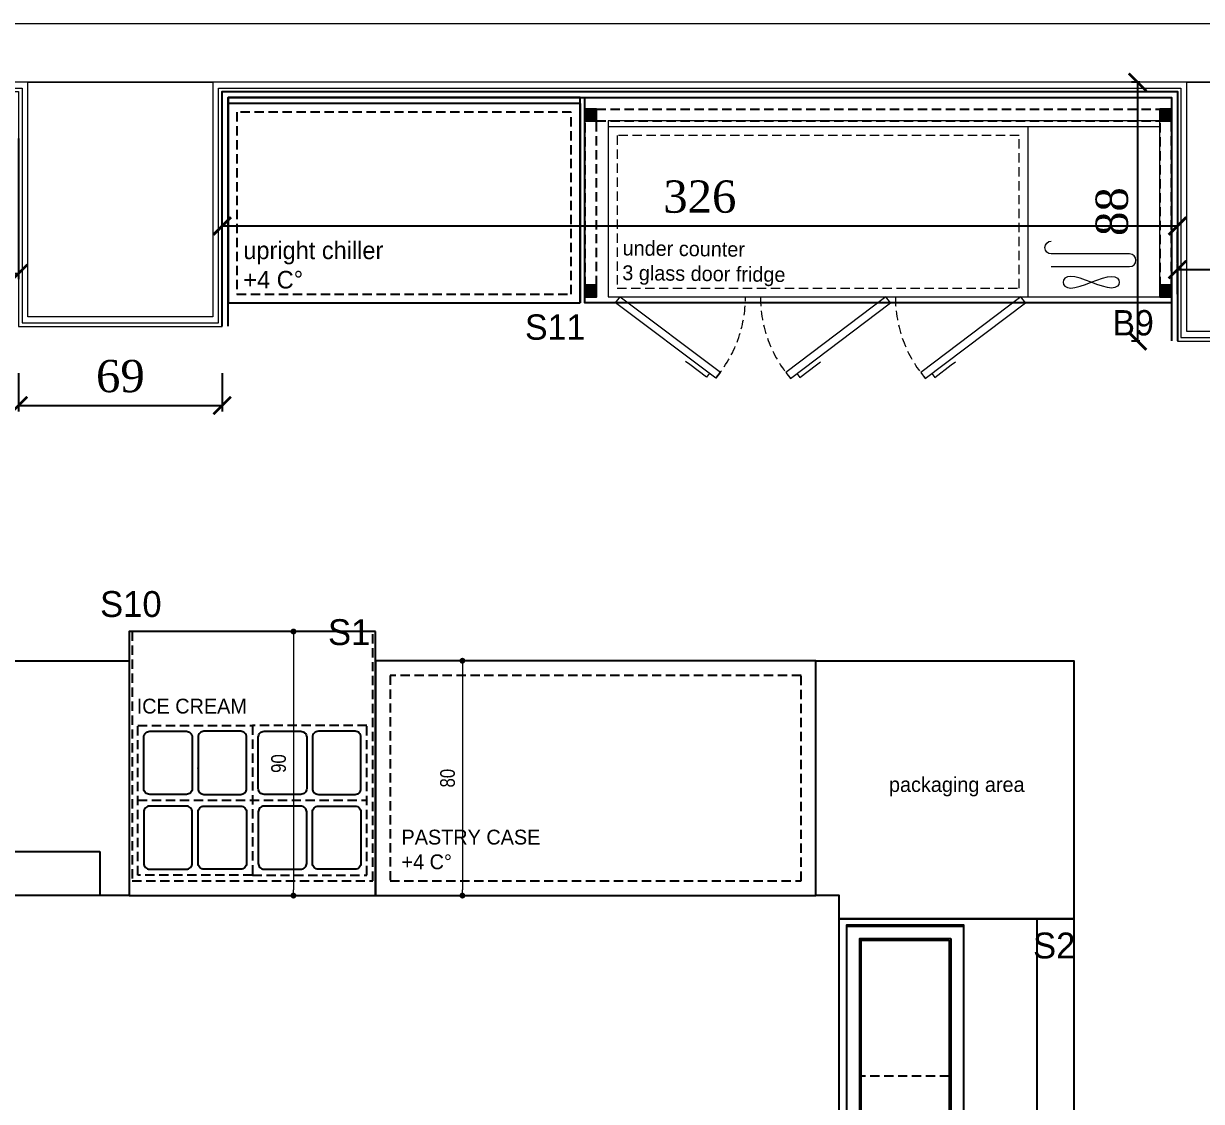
# Model space of a CAD drawing. Header units: millimetres. Extents: x 106699 to 122058, y 158555 to 162844.
# Drawn here: x 112787.2 to 113188.7, y 162237 to 162604.4 of the extents above; entities that cross this region are included whole.
import ezdxf
from ezdxf.enums import TextEntityAlignment as Align

# ---------------------------------------------------------------- set-up
doc = ezdxf.new("R2010")
doc.units = ezdxf.units.MM
doc.linetypes.add('$0$4+1 daire_(K) TİP A - C BLOK$0$4+1 (K) 1$0$3+1 daire1$0$131121 243C_L00F00(plan)$0$HIDDEN2', pattern=[4.7625, 3.175, -1.5875])
doc.linetypes.add('1+1 TİP C$0$1+1 TİP C$0$A BLOK 2+1 TİP A$0$A BLOK 2+1 TİP A$0$A Blok TİP-6 (2+1)$0$HIDDEN', pattern=[9.525, 6.35, -3.175])
for name, color, linetype, lineweight in [('300_Z4_STR_F03$0$AUDIT_D_220920114151-103', 251, 'Continuous', 5), ('AIT - Kitchen Equipment', 4, 'Continuous', 5), ('no3_ahşap gorunus on kalın', 36, 'Continuous', 15), ('no3_kutu profil gorunus', 8, 'Continuous', 0)]:
    doc.layers.add(name, color=color, linetype=linetype, lineweight=lineweight)
doc.layers.add('S2000-002 Çizgi', color=7, linetype='Continuous')
doc.styles.add('BE', font='ARIALN.TTF')
doc.styles.add('ROMANSTW', font='georgia.ttf')
doc.styles.add('SKTÜRK', font='GOTHIC.TTF', dxfattribs={"height": 11})
doc.styles.get("Standard").update_dxf_attribs({"font": 'arial.ttf'})
doc.styles.add('TAKSİM', font='GOTHIC.TTF', dxfattribs={"height": 20})
doc.dimstyles.new('Copy of BE-50', dxfattribs={"dimscale": 100, "dimtxt": 0.05, "dimasz": 0.02, "dimexe": 0.025, "dimexo": 0, "dimgap": 0.025, "dimtad": 1, "dimdec": 1, "dimrnd": 0.5, "dimdsep": 46, "dimtxsty": 'BE', "dimblk": 'DOT', "dimcen": 0.5, "dimdle": 0.025, "dimse1": 1, "dimse2": 1, "dimclrd": 256, "dimclre": 256, "dimclrt": 256, "dimadec": 0, "dimazin": 2, "dimtm": 1e-09, "dimtfac": 1, "dimtdec": 1, "dimtix": 1, "dimtmove": 2, "dimatfit": 0, "dimldrblk": 'DOT', "dimfxl": 0.5, "dimfxlon": 1, "dimtolj": 1, "dimlwd": 9, "dimlwe": 0, "dimarcsym": 0})
doc.dimstyles.new('M1', dxfattribs={"dimtxt": 11, "dimasz": 6, "dimexe": 2, "dimexo": 16, "dimgap": 3, "dimtad": 1, "dimdec": 0, "dimzin": 12, "dimdsep": 46, "dimtxsty": 'ROMANSTW', "dimblk": 'ARCHTICK', "dimcen": 0.09, "dimclrd": 251, "dimclre": 251, "dimclrt": 1, "dimadec": 0, "dimazin": 0, "dimtfac": 1, "dimtdec": 0, "dimtix": 1, "dimtmove": 0, "dimatfit": 3, "dimldrblk": 'ARCHTICK', "dimfxl": 1, "dimtolj": 1, "dimtzin": 0, "dimarcsym": 0})

# ---------------------------------------------------------------- blocks, each defined once
blk = doc.blocks.new('_ArchTick')
at = {"color": 0, "linetype": 'ByBlock', "const_width": 0.15}
blk.add_lwpolyline([(-0.5, -0.5), (0.5, 0.5)], dxfattribs=at)
blk = doc.blocks.new('*D447')
at = {"layer": 'Defpoints', "color": 0, "transparency": 16777216}
for p in [(1335.55, 1348.34), (1661.15, 1345.84), (1661.15, 1342.54)]:
    blk.add_point(p, dxfattribs=at)
at = {"layer": 'S2000-002 Çizgi', "color": 251, "lineweight": -2, "transparency": 16777216}
for p, q in [((1335.55, 1342.54), (1661.15, 1342.54)), ((1335.55, 1332.34), (1335.55, 1340.54)), ((1661.15, 1329.84), (1661.15, 1340.54))]:
    blk.add_line(p, q, dxfattribs=at)
at = {"layer": 'S2000-002 Çizgi', "color": 251, "lineweight": -2, "transparency": 16777216, "xscale": 6, "yscale": 6, "zscale": 6, "rotation": 180}
blk.add_blockref('_ArchTick', (1335.55, 1342.54), dxfattribs=at)
at = {"layer": 'S2000-002 Çizgi', "color": 251, "lineweight": -2, "transparency": 16777216, "xscale": 6, "yscale": 6, "zscale": 6}
blk.add_blockref('_ArchTick', (1661.15, 1342.54), dxfattribs=at)
at = {"layer": 'S2000-002 Çizgi', "color": 1, "true_color": 0xff0000, "transparency": 16777216, "insert": (1498.35, 1352.49), "char_height": 11, "attachment_point": 5, "style": 'ROMANSTW'}
blk.add_mtext('\\A1;326', dxfattribs=at)
blk = doc.blocks.new('*D448')
at = {"layer": 'Defpoints', "color": 0, "transparency": 16777216}
for p in [(1266.15, 1308.34), (1335.55, 1308.34), (1335.55, 1281.35)]:
    blk.add_point(p, dxfattribs=at)
at = {"layer": 'S2000-002 Çizgi', "color": 251, "lineweight": -2, "transparency": 16777216}
for p, q in [((1266.15, 1292.34), (1266.15, 1279.35)), ((1335.55, 1292.34), (1335.55, 1279.35)), ((1266.15, 1281.35), (1335.55, 1281.35))]:
    blk.add_line(p, q, dxfattribs=at)
at = {"layer": 'S2000-002 Çizgi', "color": 251, "lineweight": -2, "transparency": 16777216, "xscale": 6, "yscale": 6, "zscale": 6, "rotation": 180}
blk.add_blockref('_ArchTick', (1266.15, 1281.35), dxfattribs=at)
at = {"layer": 'S2000-002 Çizgi', "color": 251, "lineweight": -2, "transparency": 16777216, "xscale": 6, "yscale": 6, "zscale": 6}
blk.add_blockref('_ArchTick', (1335.55, 1281.35), dxfattribs=at)
at = {"layer": 'S2000-002 Çizgi', "color": 1, "true_color": 0xff0000, "transparency": 16777216, "insert": (1300.85, 1291.32), "char_height": 11, "attachment_point": 5, "style": 'ROMANSTW'}
blk.add_mtext('\\A1;69', dxfattribs=at)
blk = doc.blocks.new('*D450')
at = {"layer": 'Defpoints', "color": 0, "transparency": 16777216}
for p in [(1758.55, 1327.7), (1661.15, 1303.34), (1758.55, 1303.34)]:
    blk.add_point(p, dxfattribs=at)
at = {"layer": 'S2000-002 Çizgi', "color": 251, "lineweight": -2, "transparency": 16777216}
for p, q in [((1661.15, 1319.34), (1661.15, 1329.7)), ((1758.55, 1319.34), (1758.55, 1329.7)), ((1661.15, 1327.7), (1758.55, 1327.7))]:
    blk.add_line(p, q, dxfattribs=at)
at = {"layer": 'S2000-002 Çizgi', "color": 251, "lineweight": -2, "transparency": 16777216, "xscale": 6, "yscale": 6, "zscale": 6, "rotation": 180}
blk.add_blockref('_ArchTick', (1661.15, 1327.7), dxfattribs=at)
at = {"layer": 'S2000-002 Çizgi', "color": 251, "lineweight": -2, "transparency": 16777216, "xscale": 6, "yscale": 6, "zscale": 6}
blk.add_blockref('_ArchTick', (1758.55, 1327.7), dxfattribs=at)
at = {"layer": 'S2000-002 Çizgi', "color": 1, "true_color": 0xff0000, "transparency": 16777216, "insert": (1709.85, 1337.62), "char_height": 11, "attachment_point": 5, "style": 'ROMANSTW'}
blk.add_mtext('\\A1;97', dxfattribs=at)
blk = doc.blocks.new('*D457')
at = {"layer": 'Defpoints', "color": 0, "transparency": 16777216}
for p in [(954.56, 1388.34), (1266.15, 1388.34), (1266.15, 1326.38)]:
    blk.add_point(p, dxfattribs=at)
at = {"layer": 'S2000-002 Çizgi', "color": 251, "lineweight": -2, "transparency": 16777216}
for p, q in [((954.56, 1372.34), (954.56, 1324.38)), ((1266.15, 1372.34), (1266.15, 1324.38)), ((954.56, 1326.38), (1266.15, 1326.38))]:
    blk.add_line(p, q, dxfattribs=at)
at = {"layer": 'S2000-002 Çizgi', "color": 251, "lineweight": -2, "transparency": 16777216, "xscale": 6, "yscale": 6, "zscale": 6, "rotation": 180}
blk.add_blockref('_ArchTick', (954.56, 1326.38), dxfattribs=at)
at = {"layer": 'S2000-002 Çizgi', "color": 251, "lineweight": -2, "transparency": 16777216, "xscale": 6, "yscale": 6, "zscale": 6}
blk.add_blockref('_ArchTick', (1266.15, 1326.38), dxfattribs=at)
at = {"layer": 'S2000-002 Çizgi', "color": 1, "true_color": 0xff0000, "transparency": 16777216, "insert": (1110.36, 1336.27), "char_height": 11, "attachment_point": 5, "style": 'ROMANSTW'}
blk.add_mtext('\\A1;312', dxfattribs=at)
blk = doc.blocks.new('*D459')
at = {"layer": 'Defpoints', "color": 0, "transparency": 16777216}
for p in [(1664.35, 1391.54), (1647.53, 1303.34), (1664.35, 1303.34)]:
    blk.add_point(p, dxfattribs=at)
at = {"layer": 'S2000-002 Çizgi', "color": 251, "lineweight": -2, "transparency": 16777216}
for p, q in [((1648.35, 1391.54), (1645.53, 1391.54)), ((1647.53, 1391.54), (1647.53, 1303.34)), ((1648.35, 1303.34), (1645.53, 1303.34))]:
    blk.add_line(p, q, dxfattribs=at)
at = {"layer": 'S2000-002 Çizgi', "color": 251, "lineweight": -2, "transparency": 16777216, "xscale": 6, "yscale": 6, "zscale": 6}
for p, rotation in [((1647.53, 1391.54), 90), ((1647.53, 1303.34), 270)]:
    blk.add_blockref('_ArchTick', p, dxfattribs=dict(at, rotation=rotation))
at = {"layer": 'S2000-002 Çizgi', "color": 1, "true_color": 0xff0000, "transparency": 16777216, "insert": (1638.84, 1347.44), "char_height": 11, "attachment_point": 5, "rotation": 90, "style": 'ROMANSTW'}
blk.add_mtext('\\A1;88', dxfattribs=at)
blk = doc.blocks.new('A$Cf6a8feb6')
at = {"color": 4}
blk.add_line((80.16, 0), (80.16, 120), dxfattribs=at)
blk.add_lwpolyline([(12.16, 0), (82.16, 0), (82.16, 120), (12.16, 120)], close=True, dxfattribs=at)
at = {"color": 4, "linetype": '$0$4+1 daire_(K) TİP A - C BLOK$0$4+1 (K) 1$0$3+1 daire1$0$131121 243C_L00F00(plan)$0$HIDDEN2'}
blk.add_lwpolyline([(77.16, 3), (77.16, 117), (15.16, 117), (15.16, 3)], close=True, dxfattribs=at)
at = {"color": 4}
blk.add_lwpolyline([(80.16, 0), (12.16, 0)], dxfattribs=at)
at = {"style": 'TAKSİM'}
blk.add_text('S11', height=8.64, rotation=270, dxfattribs=at).set_placement((-0.41, 8.52), align=Align.CENTER)
at = {"color": 4, "insert": (33.06, 114.79, -0.01), "char_height": 6, "width": 73.7648, "attachment_point": 1, "rotation": 270}
blk.add_mtext('{\\fManrope Light|b0|i0|c162|p2;upright chiller^J\\fManrope Light|b0|i0|c0|p2;+4 C°}', dxfattribs=at)
blk = doc.blocks.new('1 - POINT OF SALE - PLAN VIEW')
at = {"layer": 'AIT - Kitchen Equipment', "color": 8}
for p, q in [((107, 389), (259.4, 389)), ((107, 147.7), (107, 389)), ((259.4, 389), (259.4, 147.7)), ((285.4, 382.6), (285.4, 185.5)), ((621.9, 389), (291.7, 389)), ((596.5, 363.6), (317.1, 363.6)), ((628.3, 185.5), (628.3, 382.6)), ((310.8, 357.2), (310.8, 223.6)), ((426.8, 333.1), (497.9, 333.1)), ((443.3, 352.4), (443.3, 219.8)), ((481.4, 352.4), (481.4, 219.8)), ((602.9, 223.6), (602.9, 357.2)), ((426.8, 305.7), (497.9, 305.7)), ((317.1, 217.2), (596.5, 217.2)), ((285.4, 185.5), (285.4, 159.6)), ((621.9, 191.8), (291.7, 191.8)), ((628.3, 159.6), (628.3, 185.5)), ((259.4, 147.7), (107, 147.7)), ((291.7, 153.3), (621.9, 153.3)), ((355.2, 153.3), (348.7, 78.9)), ((564.9, 78.9), (558.4, 153.3)), ((564.9, 79), (348.7, 79)), ((361.4, 65.1), (552.3, 65.1))]:
    blk.add_line(p, q, dxfattribs=at)
blk.add_circle((462.3, 319.4), 38.1, dxfattribs=at)
for centre, radius, start, end in [((291.7, 382.6), 6.35, 90, 180), ((317.1, 357.2), 6.35, 90, 180), ((596.5, 357.2), 6.35, 0, 90), ((621.9, 382.6), 6.35, 360, 90), ((317.1, 223.6), 6.35, 180, 270), ((596.5, 223.6), 6.35, 270, 360), ((291.7, 185.5), 6.35, 90, 180), ((621.9, 185.5), 6.35, 0, 90), ((291.7, 159.6), 6.35, 180, 270), ((621.9, 159.6), 6.35, 270, 0), ((361.4, 77.8), 12.7, 175, 270), ((552.3, 77.8), 12.7, 270, 5)]:
    blk.add_arc(centre, radius, start, end, dxfattribs=at)
blk = doc.blocks.new('A$C5b66a317')
at = {"color": 4}
blk.add_line((65, 110), (80, 110), dxfattribs=at)
for points in [[(0, 0), (0, 120), (80, 120), (80, 0)], [(65, 10), (65, 110)], [(65, 10), (80, 10)], [(0, 0), (80, 0)]]:
    blk.add_lwpolyline(points, dxfattribs=at)
at = {"layer": 'S2000-002 Çizgi', "color": 8, "true_color": 0x7a7a7a, "xscale": 0.1000002334292748, "yscale": 0.1000002334292748, "zscale": 0.1000002334292748, "rotation": 89.94642514503302}
blk.add_blockref('1 - POINT OF SALE - PLAN VIEW', (56.28, 5.68), dxfattribs=at)
at = {"layer": 'S2000-002 Çizgi', "color": 8, "true_color": 0x7a7a7a, "insert": (70.52, 37.86, 0), "char_height": 4, "width": 105.5846, "attachment_point": 1, "rotation": 90.009}
blk.add_mtext('{\\fManrope Light|b0|i0|c0|p2;mini \\fManrope Light|b0|i0|c162|p2;product shelf}', dxfattribs=at)
blk = doc.blocks.new('ıcecreammm')
at = {"color": 4}
blk.add_lwpolyline([(113109.2, 168600.73), (113025.2, 168600.73), (113025.2, 168510.73), (113109.2, 168510.73)], close=True, dxfattribs=at)
at = {"color": 4, "linetype": '$0$4+1 daire_(K) TİP A - C BLOK$0$4+1 (K) 1$0$3+1 daire1$0$131121 243C_L00F00(plan)$0$HIDDEN2'}
blk.add_lwpolyline([(113108.2, 168600.73), (113026.2, 168600.73), (113026.2, 168515.73), (113108.2, 168515.73)], close=True, dxfattribs=at)
at = {"layer": 'S2000-002 Çizgi', "color": 8, "linetype": '$0$4+1 daire_(K) TİP A - C BLOK$0$4+1 (K) 1$0$3+1 daire1$0$131121 243C_L00F00(plan)$0$HIDDEN2', "true_color": 0x7a7a7a}
blk.add_line((113028.2, 168543.22), (113106.2, 168543.22), dxfattribs=at)
for points in [[(113028.2, 168568.72), (113067.2, 168568.72), (113067.2, 168517.72), (113028.2, 168517.72)], [(113106.2, 168568.72), (113067.2, 168568.72), (113067.2, 168517.72), (113106.2, 168517.72)]]:
    blk.add_lwpolyline(points, close=True, dxfattribs=at)
at = {"layer": 'S2000-002 Çizgi', "color": 8, "true_color": 0x7a7a7a}
for points in [[(113044.7, 168545.22), (113032.2, 168545.22, -0.414214), (113030.2, 168547.22), (113030.2, 168564.72, -0.414214), (113032.2, 168566.72), (113044.7, 168566.72, -0.414214), (113046.7, 168564.72), (113046.7, 168547.22, -0.414214)], [(113050.7, 168545.22), (113063.2, 168545.22, 0.414214), (113065.2, 168547.22), (113065.2, 168564.72, 0.414214), (113063.2, 168566.72), (113050.7, 168566.72, 0.414214), (113048.7, 168564.72), (113048.7, 168547.22, 0.414214)], [(113083.7, 168545.22), (113071.2, 168545.22, -0.414214), (113069.2, 168547.22), (113069.2, 168564.72, -0.414214), (113071.2, 168566.72), (113083.7, 168566.72, -0.414214), (113085.7, 168564.72), (113085.7, 168547.22, -0.414214)], [(113089.7, 168545.22), (113102.2, 168545.22, 0.414214), (113104.2, 168547.22), (113104.2, 168564.72, 0.414214), (113102.2, 168566.72), (113089.7, 168566.72, 0.414214), (113087.7, 168564.72), (113087.7, 168547.22, 0.414214)], [(113044.7, 168541.22), (113032.2, 168541.22, 0.414214), (113030.2, 168539.22), (113030.2, 168521.72, 0.414214), (113032.2, 168519.72), (113044.7, 168519.72, 0.414214), (113046.7, 168521.72), (113046.7, 168539.22, 0.414214)], [(113050.7, 168541.22), (113063.2, 168541.22, -0.414214), (113065.2, 168539.22), (113065.2, 168521.72, -0.414214), (113063.2, 168519.72), (113050.7, 168519.72, -0.414214), (113048.7, 168521.72), (113048.7, 168539.22, -0.414214)], [(113083.7, 168541.22), (113071.2, 168541.22, 0.414214), (113069.2, 168539.22), (113069.2, 168521.72, 0.414214), (113071.2, 168519.72), (113083.7, 168519.72, 0.414214), (113085.7, 168521.72), (113085.7, 168539.22, 0.414214)], [(113089.7, 168541.22), (113102.2, 168541.22, -0.414214), (113104.2, 168539.22), (113104.2, 168521.72, -0.414214), (113102.2, 168519.72), (113089.7, 168519.72, -0.414214), (113087.7, 168521.72), (113087.7, 168539.22, -0.414214)]]:
    blk.add_lwpolyline(points, format="xyb", close=True, dxfattribs=at)
blk.add_point((113048.7, 168554.15), dxfattribs=at)
blk.add_point((113048.7, 168554.15), dxfattribs=at)
at = {"insert": (113024.13, 168610.04), "char_height": 8.82, "width": 48.0583, "attachment_point": 5, "style": 'SKTÜRK'}
blk.add_mtext('^IS10', dxfattribs=at)
at = {"color": 4, "insert": (113065.31, 168577.84), "char_height": 5.0545, "width": 76.8983, "attachment_point": 3}
blk.add_mtext('{\\fManrope Light|b0|i0|c162|p2;ICE CREAM}', dxfattribs=at)
blk = doc.blocks.new('A$C004585a8')
at = {"color": 163, "true_color": 0x407dbf}
for p, q in [((0, 60), (0, 0)), ((188, 60), (0, 60)), ((188, 0), (188, 60)), ((0, 2), (188, 2)), ((0, 0), (188, 0))]:
    blk.add_line(p, q, dxfattribs=at)
for points in [[(79.96, 87.82), (45.85, 62.05), (47.4, 60), (81.51, 85.77)], [(125.94, 87.82), (91.83, 62.05), (93.38, 60), (127.49, 85.77)], [(151.31, 87.67), (185.54, 62.05), (184, 60), (149.77, 85.61)], [(16.44, 56.97), (17.9, 56.8), (19.6, 56.35), (21.46, 55.71), (23.41, 54.97), (25.36, 54.24), (27.22, 53.6), (28.93, 53.14), (30.38, 52.97), (31.53, 53.14), (32.34, 53.6), (32.83, 54.24), (33, 54.97), (32.83, 55.71), (32.34, 56.35), (31.53, 56.8), (30.38, 56.97), (28.93, 56.8), (27.22, 56.35), (25.36, 55.71), (23.41, 54.97), (21.46, 54.24), (19.6, 53.6), (17.9, 53.14), (16.44, 52.97), (15.3, 53.14), (14.48, 53.6), (13.99, 54.24), (13.83, 54.97), (13.99, 55.71), (14.48, 56.35), (15.3, 56.8)]]:
    blk.add_lwpolyline(points, close=True, dxfattribs=at)
for points in [[(77.72, 86.12), (76.72, 87.44), (71.09, 83.18), (69.64, 82.09)], [(123.7, 86.12), (122.7, 87.44), (117.07, 83.18), (115.62, 82.09)], [(153.56, 85.98), (154.55, 87.3), (160.21, 83.07), (161.65, 81.99)], [(45, 2), (45, 60)]]:
    blk.add_lwpolyline(points, dxfattribs=at)
at = {"color": 163, "linetype": '1+1 TİP C$0$1+1 TİP C$0$A BLOK 2+1 TİP A$0$A BLOK 2+1 TİP A$0$A Blok TİP-6 (2+1)$0$HIDDEN', "ltscale": 0.5, "true_color": 0x407dbf}
blk.add_lwpolyline([(48, 5), (185, 5), (185, 57), (48, 57)], close=True, dxfattribs=at)
at = {"color": 163, "true_color": 0x407dbf}
for points in [[(37, 49.66), (10.33, 49.66, 1), (10.33, 45.32)], [(10.33, 45.32), (37, 45.32, -1), (37, 40.97)]]:
    blk.add_lwpolyline(points, format="xyb", dxfattribs=at)
at = {"color": 163, "linetype": '1+1 TİP C$0$1+1 TİP C$0$A BLOK 2+1 TİP A$0$A BLOK 2+1 TİP A$0$A Blok TİP-6 (2+1)$0$HIDDEN', "ltscale": 0.5, "true_color": 0x407dbf}
for centre, start, end in [((47.4, 60), 0, 40.5092), ((93.38, 60), 0, 40.5092), ((184, 60), 139.755, 180)]:
    blk.add_arc(centre, 42.75, start, end, dxfattribs=at)
blk = doc.blocks.new('A$Ce3c9a913')
h = blk.add_hatch(color=4)
h.dxf.hatch_style = 1
h.paths.add_polyline_path([(4, 87.82), (0, 87.82), (0, 91.82), (4, 91.82)])
h = blk.add_hatch(color=4)
h.dxf.hatch_style = 1
h.paths.add_polyline_path([(200, 87.82), (196, 87.82), (196, 91.82), (200, 91.82)])
h = blk.add_hatch(color=4)
h.dxf.hatch_style = 1
h.paths.add_polyline_path([(4, 27.82), (0, 27.82), (0, 31.82), (4, 31.82)])
h = blk.add_hatch(color=4)
h.dxf.hatch_style = 1
h.paths.add_polyline_path([(200, 27.82), (196, 27.82), (196, 31.82), (200, 31.82)])
at = {"color": 4, "linetype": '$0$4+1 daire_(K) TİP A - C BLOK$0$4+1 (K) 1$0$3+1 daire1$0$131121 243C_L00F00(plan)$0$HIDDEN2'}
for p, q in [((4, 91.82), (196, 91.82)), ((4, 87.82), (196, 87.82))]:
    blk.add_line(p, q, dxfattribs=at)
at = {"color": 4, "elevation": 0}
for points in [[(4, 25.82), (0, 25.82), (0, 95.82), (4, 95.82)], [(4, 95.82), (200, 95.82), (200, 25.82), (4, 25.82)]]:
    blk.add_lwpolyline(points, dxfattribs=at)
at = {"color": 4, "linetype": '$0$4+1 daire_(K) TİP A - C BLOK$0$4+1 (K) 1$0$3+1 daire1$0$131121 243C_L00F00(plan)$0$HIDDEN2', "elevation": 0}
for points in [[(4, 91.82), (0, 91.82), (0, 31.82), (4, 31.82)], [(200, 91.82), (196, 91.82), (196, 31.82), (200, 31.82)]]:
    blk.add_lwpolyline(points, close=True, dxfattribs=at)
at = {"color": 4, "elevation": 0}
for points in [[(4, 91.82), (0, 91.82), (0, 87.82), (4, 87.82)], [(200, 91.82), (196, 91.82), (196, 87.82), (200, 87.82)], [(4, 31.82), (0, 31.82), (0, 27.82), (4, 27.82)], [(200, 31.82), (196, 31.82), (196, 27.82), (200, 27.82)]]:
    blk.add_lwpolyline(points, close=True, dxfattribs=at)
at = {"layer": 'no3_kutu profil gorunus', "rotation": 180}
blk.add_blockref('A$C004585a8', (196, 87.82), dxfattribs=at)
at = {"style": 'TAKSİM'}
blk.add_text('B9', height=8.64, dxfattribs=at).set_placement((186.89, 14.71), align=Align.CENTER)
at = {"color": 163, "true_color": 0x407dbf, "insert": (12.91, 47.04, 0), "char_height": 5.0545, "width": 76.8983, "attachment_point": 1, "rotation": 359.3411}
blk.add_mtext('{\\fManrope Light|b0|i0|c0|p2;under counter\\P3 \\fManrope Light|b0|i0|c162|p2;glass \\fManrope Light|b0|i0|c0|p2;door fridge}', dxfattribs=at)
blk = doc.blocks.new('A$C14a1ed1b')
at = {"color": 4}
blk.add_lwpolyline([(34.69, 80.05), (34.69, 0), (184.69, 0), (184.69, 80.05), (34.69, 80.05)], dxfattribs=at)
at = {"color": 4, "linetype": '$0$4+1 daire_(K) TİP A - C BLOK$0$4+1 (K) 1$0$3+1 daire1$0$131121 243C_L00F00(plan)$0$HIDDEN2'}
blk.add_lwpolyline([(39.69, 75.05), (39.69, 5), (179.69, 5), (179.69, 75.05)], close=True, dxfattribs=at)
at = {"insert": (24.03, 89.73), "char_height": 8.82, "width": 48.0583, "attachment_point": 5, "style": 'SKTÜRK'}
blk.add_mtext('^IS1', dxfattribs=at)
at = {"color": 4, "insert": (43.51, 22.46, 0), "char_height": 5.0545, "width": 76.8983, "attachment_point": 1}
blk.add_mtext('{\\fManrope Light|b0|i0|c162|p2;PASTRY CASE^J\\fManrope Light|b0|i0|c0|p2;+4 C°}', dxfattribs=at)
blk = doc.blocks.new('_Dot')
at = {"color": 0, "linetype": 'ByBlock', "lineweight": -2}
blk.add_line((-0.5, 0), (-1, 0), dxfattribs=at)
at = {"color": 0, "linetype": 'ByBlock', "const_width": 0.5}
blk.add_lwpolyline([(-0.25, 0, 1), (0.25, 0, 1)], format="xyb", close=True, dxfattribs=at)
blk = doc.blocks.new('*D437')
at = {"layer": 'Defpoints', "color": 0, "transparency": 16777216}
for p in [(501, 665.06), (501, 585.02), (530.58, 585.02)]:
    blk.add_point(p, dxfattribs=at)
at = {"layer": 'S2000-002 Çizgi', "color": 134, "lineweight": 9, "true_color": 0x00a5a5, "transparency": 16777216}
blk.add_line((530.58, 663.06), (530.58, 587.02), dxfattribs=at)
at = {"layer": 'S2000-002 Çizgi', "color": 134, "lineweight": 9, "true_color": 0x00a5a5, "transparency": 16777216, "xscale": 2, "yscale": 2, "zscale": 2}
for p, rotation in [((530.58, 665.06), 90), ((530.58, 585.02), 270)]:
    blk.add_blockref('_Dot', p, dxfattribs=dict(at, rotation=rotation))
at = {"layer": 'S2000-002 Çizgi', "color": 134, "true_color": 0x00a5a5, "transparency": 16777216, "insert": (525.53, 625.04), "char_height": 5, "attachment_point": 5, "rotation": 90, "style": 'BE'}
blk.add_mtext('\\A1;80', dxfattribs=at)
blk = doc.blocks.new('*D438')
at = {"layer": 'Defpoints', "color": 0, "transparency": 16777216}
for p in [(459, 675.02), (459, 585.02), (472.99, 585.02)]:
    blk.add_point(p, dxfattribs=at)
at = {"layer": 'S2000-002 Çizgi', "color": 134, "lineweight": 9, "true_color": 0x00a5a5, "transparency": 16777216}
blk.add_line((472.99, 673.02), (472.99, 587.02), dxfattribs=at)
at = {"layer": 'S2000-002 Çizgi', "color": 134, "lineweight": 9, "true_color": 0x00a5a5, "transparency": 16777216, "xscale": 2, "yscale": 2, "zscale": 2}
for p, rotation in [((472.99, 675.02), 90), ((472.99, 585.02), 270)]:
    blk.add_blockref('_Dot', p, dxfattribs=dict(at, rotation=rotation))
at = {"layer": 'S2000-002 Çizgi', "color": 134, "true_color": 0x00a5a5, "transparency": 16777216, "insert": (467.94, 630.02), "char_height": 5, "attachment_point": 5, "rotation": 90, "style": 'BE'}
blk.add_mtext('\\A1;90', dxfattribs=at)
blk = doc.blocks.new('A$Cda6c0cda')
at = {"color": 4}
blk.add_line((726.39, 577.05), (726.39, 427.05), dxfattribs=at)
at = {"color": 4, "linetype": '$0$4+1 daire_(K) TİP A - C BLOK$0$4+1 (K) 1$0$3+1 daire1$0$131121 243C_L00F00(plan)$0$HIDDEN2'}
blk.add_line((696.51, 523.46), (666.5, 523.46), dxfattribs=at)
for points in [[(448.7, 779.05), (448.7, 859.05), (774.3, 859.05), (774.3, 774.05)], [(450.7, 779.05), (450.7, 857.05), (772.3, 857.05), (772.3, 774.05)]]:
    blk.add_lwpolyline(points)
at = {"color": 4}
for points in [[(739, 577.05), (659, 577.05), (659, 585.06), (651, 585.06), (651, 665.06), (739, 665.06)], [(739, 577.05), (739, 427.05), (659, 427.05), (659, 577.05)], [(701.51, 429.21), (701.51, 574.89), (661.5, 574.89), (661.5, 429.21)], [(697.01, 570.38), (697.01, 433.71), (666, 433.71), (666, 570.38)], [(696.51, 569.88), (696.51, 434.21), (666.5, 434.21), (666.5, 569.88)]]:
    blk.add_lwpolyline(points, close=True, dxfattribs=at)
at = {"layer": 'no3_ahşap gorunus on kalın'}
blk.add_line((701.51, 574.38), (661.5, 574.38), dxfattribs=at)
for name, p, rotation in [('A$Cf6a8feb6', (570.7, 774.88), 90), ('A$C5b66a317', (297, 665.06), 270)]:
    blk.add_blockref(name, p, dxfattribs=dict(rotation=rotation))
for name, p in [('A$Ce3c9a913', (572.3, 761.23)), ('ıcecreammm', (-112608.2, -167925.71))]:
    blk.add_blockref(name, p)
at = {"layer": 'S2000-002 Çizgi'}
blk.add_blockref('A$C14a1ed1b', (466.31, 585.02), dxfattribs=at)
at = {"color": 4, "insert": (675.97, 618.82, 0), "char_height": 5.0545, "width": 76.8983, "attachment_point": 7}
blk.add_mtext('{\\fManrope Light|b0|i0|c162|p2;packaging area}', dxfattribs=at)
at = {"insert": (730.65, 567.95), "char_height": 8.82, "width": 91.4255, "attachment_point": 5, "style": 'SKTÜRK'}
blk.add_mtext('^IS2', dxfattribs=at)
at = {"layer": 'S2000-002 Çizgi'}
for base, p1, p2, picture, middle in [((472.99, 585.02), (459, 675.02), (459, 585.02), '*D438', (467.94, 630.02)), ((530.58, 585.02), (501, 665.06), (501, 585.02), '*D437', (525.53, 625.04))]:
    dim = blk.add_linear_dim(base=base, p1=p1, p2=p2, angle=90, dimstyle='Copy of BE-50', dxfattribs=at)
    dim.commit()
    dim.dimension.update_dxf_attribs({"geometry": picture, "text_midpoint": middle})
blk = doc.blocks.new('A$Ce99efe13')
at = {"layer": '300_Z4_STR_F03$0$AUDIT_D_220920114151-103', "color": 251, "lineweight": 9, "true_color": 0x5c5c5c}
for points in [[(385.99, 1088.46), (385.99, 1108.46), (1645.88, 1108.46), (1645.88, 548.58), (2011.73, 548.58), (2011.73, 528.58), (1625.88, 528.58), (1625.88, 1088.46), (385.99, 1088.46)], [(389, 1006.46), (451.5, 1006.46), (451.5, 1086.46), (765.5, 1086.46), (765.5, 1006.46), (832.5, 1006.46), (832.5, 1086.46), (1160.5, 1086.46), (1160.5, 1001.46), (1247.9, 1001.46)], [(389, 1005.26), (452.7, 1005.26), (452.7, 1085.26), (764.3, 1085.26), (764.3, 1005.26), (833.7, 1005.26), (833.7, 1085.26), (1159.3, 1085.26), (1159.3, 1000.26), (1246.7, 1000.26)]]:
    blk.add_lwpolyline(points, dxfattribs=at)
for points in [[(830.5, 1088.46), (830.5, 1008.46), (767.5, 1008.46), (767.5, 1088.46)], [(1253.5, 1088.46), (1253.5, 1003.46), (1162.5, 1003.46), (1162.5, 1088.46)]]:
    blk.add_lwpolyline(points, close=True, dxfattribs=at)
at = {"layer": 'S2000-002 Çizgi'}
blk.add_blockref('A$Cda6c0cda', (385, 226.22), dxfattribs=at)
dim = blk.add_linear_dim(base=(1145.68, 1000.26), p1=(1162.5, 1088.46), p2=(1162.5, 1000.26), angle=90, dimstyle='M1', dxfattribs=at)
dim.commit()
dim.dimension.update_dxf_attribs({"geometry": '*D459', "text_midpoint": (1136.98, 1044.36), "insert": (-501.85, -303.08)})
for base, p1, p2, picture, middle in [((764.3, 1023.3), (452.7, 1085.26), (764.3, 1085.26), '*D457', (608.5, 1033.2)), ((1159.3, 1039.47), (833.7, 1045.26), (1159.3, 1042.76), '*D447', (996.5, 1049.41)), ((1256.7, 1024.63), (1159.3, 1000.26), (1256.7, 1000.26), '*D450', (1208, 1034.54)), ((833.7, 978.27), (764.3, 1005.26), (833.7, 1005.26), '*D448', (799, 988.24))]:
    dim = blk.add_linear_dim(base=base, p1=p1, p2=p2, dimstyle='M1', dxfattribs=at)
    dim.commit()
    dim.dimension.update_dxf_attribs({"geometry": picture, "text_midpoint": middle, "insert": (-501.85, -303.08)})

msp = doc.modelspace()

# ---------------------------------------------------------------- block references
at = {"layer": 'S2000-002 Çizgi'}
msp.add_blockref('A$Ce99efe13', (112021.19, 161495.93), dxfattribs=at)

doc.saveas('drawing.dxf')
